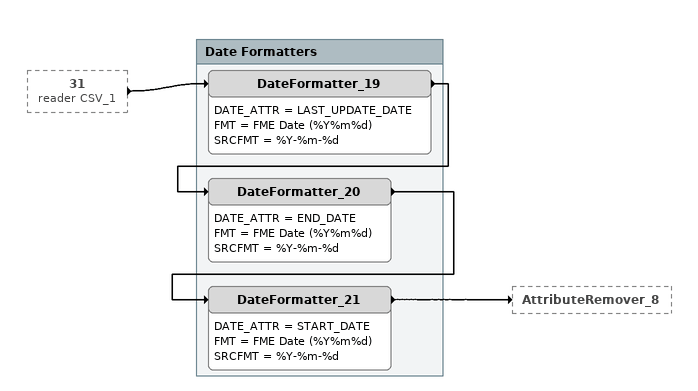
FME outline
31 (reader CSV_1) [outside]
    -> DateFormatter_19

Bookmark: Date Formatters
DateFormatter_19
    DATE_ATTR = LAST_UPDATE_DATE
    FMT = FME Date (%Y%m%d)
    SRCFMT = %Y-%m-%d
    -> DateFormatter_20
DateFormatter_20
    DATE_ATTR = END_DATE
    FMT = FME Date (%Y%m%d)
    SRCFMT = %Y-%m-%d
    -> DateFormatter_21
DateFormatter_21
    DATE_ATTR = START_DATE
    FMT = FME Date (%Y%m%d)
    SRCFMT = %Y-%m-%d
    -> AttributeRemover_8
